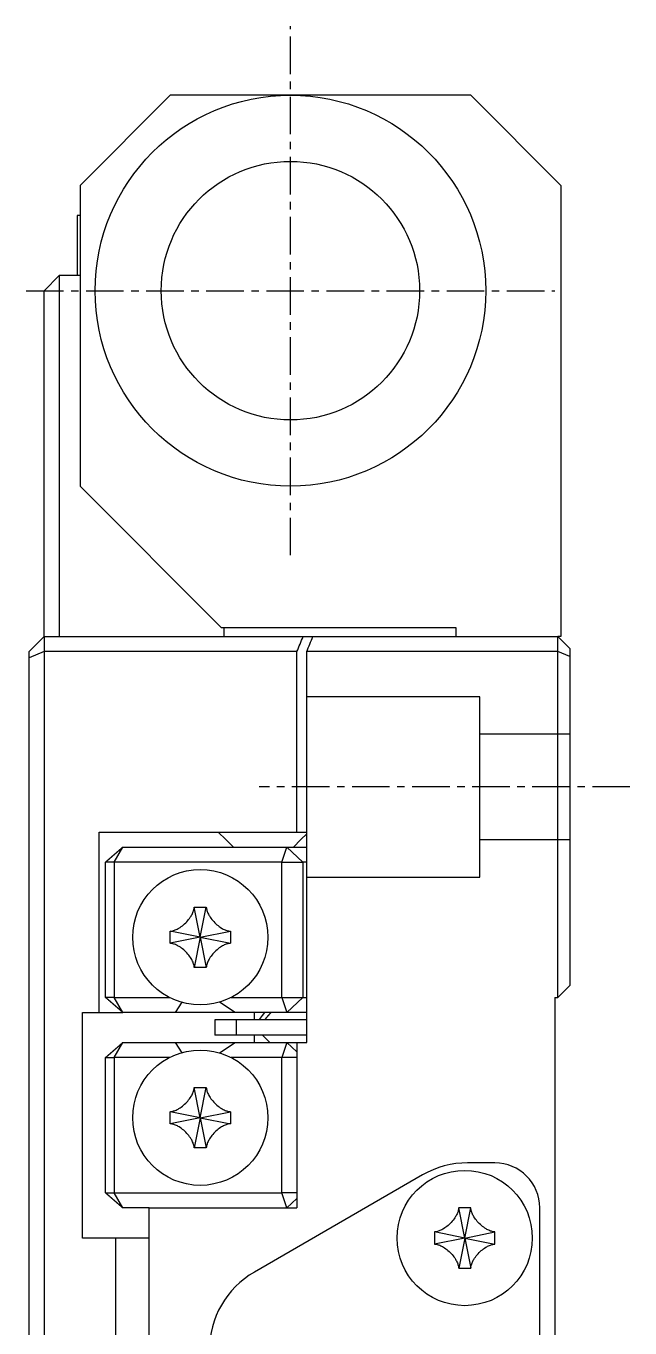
# Model space of a CAD drawing. Extents: x 67 to 419, y 49 to 289.
# Drawn here: x 261.07 to 281.17, y 165.01 to 208.3 of the extents above; entities that cross this region are included whole.
import ezdxf

# ---------------------------------------------------------------- set-up
doc = ezdxf.new("R2010")
doc.units = 0
doc.linetypes.add('CENTER', pattern=[2, 1.25, -0.25, 0.25, -0.25])
doc.layers.get('0').update_dxf_attribs({"linetype": 'CONTINUOUS'})
doc.layers.add('CENTER', color=1, linetype='CENTER')

msp = doc.modelspace()

# ---------------------------------------------------------------- linework, layer by layer
at = {"color": 7, "linetype": 'CONTINUOUS'}
for p, q in [((262.874, 202.999), (265.874, 205.999)), ((269.874, 205.999), (265.874, 205.999)), ((275.874, 205.999), (269.874, 205.999)), ((275.874, 205.999), (278.874, 202.999)), ((262.874, 202.999), (262.874, 192.999)), ((278.874, 202.999), (278.874, 187.999)), ((262.774, 201.999), (262.774, 199.999)), ((262.874, 201.999), (262.774, 201.999)), ((262.174, 199.999), (261.674, 199.499)), ((262.174, 199.999), (262.174, 187.999)), ((262.874, 199.999), (262.174, 199.999)), ((261.674, 187.999), (261.674, 199.499)), ((267.574, 188.299), (262.874, 192.999)), ((261.674, 187.999), (261.174, 187.499)), ((261.674, 187.999), (270.299, 187.999)), ((261.674, 187.999), (261.674, 187.499)), ((267.574, 188.299), (275.374, 188.299)), ((267.674, 187.999), (267.674, 188.299)), ((270.299, 187.999), (270.624, 187.999)), ((270.624, 187.999), (278.774, 187.999)), ((275.374, 188.299), (275.374, 187.999)), ((279.174, 187.599), (278.774, 187.999)), ((278.774, 187.499), (278.774, 187.999)), ((278.874, 187.999), (278.774, 187.999)), ((261.174, 187.292), (261.174, 187.499)), ((261.674, 187.499), (261.174, 187.292)), ((261.674, 187.499), (261.674, 138.499)), ((270.09, 187.499), (261.674, 187.499)), ((270.09, 181.499), (270.09, 187.499)), ((278.774, 187.499), (270.415, 187.499)), ((270.415, 174.499), (270.415, 187.499)), ((278.774, 175.999), (278.774, 187.499)), ((279.174, 187.333), (278.774, 187.499)), ((279.174, 187.599), (279.174, 187.333)), ((261.174, 138.706), (261.174, 187.292)), ((279.174, 187.333), (279.174, 176.399)), ((263.51, 175.499), (263.51, 181.499)), ((263.51, 181.499), (270.09, 181.499)), ((267.474, 181.499), (267.724, 181.249)), ((270.09, 181.499), (270.415, 181.499)), ((270.224, 181.249), (270.415, 181.44)), ((270.4, 181.425), (270.415, 181.41)), ((264.007, 180.499), (264.297, 180.999)), ((264.297, 180.999), (269.758, 180.999)), ((267.724, 181.249), (267.974, 180.999)), ((269.587, 180.499), (269.758, 180.999)), ((269.758, 180.999), (270.415, 180.999)), ((270.285, 180.499), (269.758, 180.999)), ((269.974, 180.999), (270.224, 181.249)), ((263.722, 175.999), (263.722, 180.499)), ((264.007, 180.499), (263.722, 180.499)), ((269.587, 180.499), (264.007, 180.499)), ((264.007, 180.499), (264.007, 175.999)), ((269.587, 180.499), (270.285, 180.499)), ((269.587, 175.999), (269.587, 180.499)), ((270.415, 180.499), (270.285, 180.499)), ((270.285, 180.499), (270.285, 175.999)), ((266.6, 178.761), (266.615, 178.792)), ((266.615, 178.792), (266.629, 178.824)), ((266.629, 178.824), (266.64, 178.852)), ((266.64, 178.852), (266.65, 178.881)), ((266.65, 178.881), (266.658, 178.91)), ((266.658, 178.91), (266.664, 178.932)), ((266.664, 178.932), (266.668, 178.955)), ((266.668, 178.955), (266.672, 178.977)), ((266.672, 178.977), (266.674, 179)), ((266.674, 179), (266.811, 179.005)), ((266.874, 177.999), (266.674, 179)), ((266.811, 179.005), (266.943, 179.005)), ((266.874, 177.999), (267.075, 179)), ((266.943, 179.005), (267.075, 179)), ((267.075, 179), (267.078, 178.971)), ((267.078, 178.971), (267.083, 178.943)), ((267.083, 178.943), (267.089, 178.914)), ((267.089, 178.914), (267.097, 178.885)), ((267.097, 178.885), (267.107, 178.857)), ((267.107, 178.857), (267.117, 178.83)), ((267.117, 178.83), (267.13, 178.799)), ((267.13, 178.799), (267.145, 178.768)), ((266.242, 178.354), (266.279, 178.382)), ((266.279, 178.382), (266.317, 178.413)), ((266.317, 178.413), (266.354, 178.445)), ((266.354, 178.445), (266.389, 178.479)), ((266.389, 178.479), (266.423, 178.515)), ((266.423, 178.515), (266.456, 178.551)), ((266.456, 178.551), (266.487, 178.589)), ((266.487, 178.589), (266.515, 178.625)), ((266.515, 178.625), (266.541, 178.662)), ((266.541, 178.662), (266.566, 178.701)), ((266.566, 178.701), (266.584, 178.731)), ((266.584, 178.731), (266.6, 178.761)), ((267.145, 178.768), (267.161, 178.738)), ((267.161, 178.738), (267.178, 178.709)), ((267.178, 178.709), (267.203, 178.67)), ((267.203, 178.67), (267.229, 178.631)), ((267.229, 178.631), (267.258, 178.594)), ((267.258, 178.594), (267.289, 178.556)), ((267.289, 178.556), (267.321, 178.519)), ((267.321, 178.519), (267.355, 178.484)), ((267.355, 178.484), (267.39, 178.45)), ((267.39, 178.45), (267.427, 178.417)), ((267.427, 178.417), (267.465, 178.386)), ((267.465, 178.386), (267.501, 178.358)), ((265.868, 178.067), (265.873, 178.199)), ((265.868, 177.936), (265.868, 178.067)), ((265.873, 177.798), (265.868, 177.936)), ((265.873, 178.199), (265.902, 178.202)), ((266.874, 177.999), (265.873, 178.199)), ((266.874, 177.999), (265.873, 177.798)), ((265.902, 178.202), (265.931, 178.207)), ((265.931, 178.207), (265.959, 178.214)), ((265.959, 178.214), (265.988, 178.222)), ((265.988, 178.222), (266.016, 178.231)), ((266.016, 178.231), (266.043, 178.241)), ((266.043, 178.241), (266.074, 178.255)), ((266.074, 178.255), (266.105, 178.269)), ((266.105, 178.269), (266.135, 178.285)), ((266.135, 178.285), (266.164, 178.302)), ((266.164, 178.302), (266.203, 178.327)), ((266.203, 178.327), (266.242, 178.354)), ((266.874, 177.999), (266.674, 176.997)), ((266.874, 177.999), (267.876, 178.199)), ((266.874, 177.999), (267.876, 177.798)), ((266.874, 177.999), (267.075, 176.997)), ((267.501, 178.358), (267.538, 178.332)), ((267.538, 178.332), (267.576, 178.307)), ((267.576, 178.307), (267.606, 178.289)), ((267.606, 178.289), (267.637, 178.273)), ((267.637, 178.273), (267.668, 178.258)), ((267.668, 178.258), (267.7, 178.244)), ((267.7, 178.244), (267.728, 178.233)), ((267.728, 178.233), (267.757, 178.223)), ((267.757, 178.223), (267.785, 178.215)), ((267.785, 178.215), (267.808, 178.209)), ((267.808, 178.209), (267.83, 178.205)), ((267.83, 178.205), (267.853, 178.201)), ((267.853, 178.201), (267.876, 178.199)), ((267.876, 178.199), (267.881, 178.062)), ((267.881, 177.93), (267.876, 177.798)), ((267.881, 178.062), (267.881, 177.93)), ((265.896, 177.796), (265.873, 177.798)), ((265.918, 177.793), (265.896, 177.796)), ((265.941, 177.788), (265.918, 177.793)), ((265.963, 177.783), (265.941, 177.788)), ((265.992, 177.774), (265.963, 177.783)), ((266.021, 177.765), (265.992, 177.774)), ((266.049, 177.754), (266.021, 177.765)), ((266.081, 177.74), (266.049, 177.754)), ((266.112, 177.724), (266.081, 177.74)), ((266.142, 177.708), (266.112, 177.724)), ((266.172, 177.69), (266.142, 177.708)), ((266.211, 177.666), (266.172, 177.69)), ((266.248, 177.639), (266.211, 177.666)), ((266.284, 177.611), (266.248, 177.639)), ((266.322, 177.58), (266.284, 177.611)), ((266.358, 177.548), (266.322, 177.58)), ((266.394, 177.513), (266.358, 177.548)), ((266.428, 177.478), (266.394, 177.513)), ((267.36, 177.518), (267.325, 177.483)), ((267.395, 177.552), (267.36, 177.518)), ((267.432, 177.584), (267.395, 177.552)), ((267.47, 177.615), (267.432, 177.584)), ((267.507, 177.644), (267.47, 177.615)), ((267.545, 177.67), (267.507, 177.644)), ((267.585, 177.695), (267.545, 177.67)), ((267.614, 177.712), (267.585, 177.695)), ((267.644, 177.728), (267.614, 177.712)), ((267.674, 177.743), (267.644, 177.728)), ((267.705, 177.756), (267.674, 177.743)), ((267.733, 177.767), (267.705, 177.756)), ((267.761, 177.776), (267.733, 177.767)), ((267.79, 177.784), (267.761, 177.776)), ((267.818, 177.79), (267.79, 177.784)), ((267.847, 177.795), (267.818, 177.79)), ((267.876, 177.798), (267.847, 177.795)), ((266.46, 177.441), (266.428, 177.478)), ((266.491, 177.404), (266.46, 177.441)), ((266.519, 177.366), (266.491, 177.404)), ((266.546, 177.328), (266.519, 177.366)), ((266.571, 177.288), (266.546, 177.328)), ((266.588, 177.259), (266.571, 177.288)), ((266.604, 177.229), (266.588, 177.259)), ((266.618, 177.199), (266.604, 177.229)), ((266.632, 177.168), (266.618, 177.199)), ((266.642, 177.14), (266.632, 177.168)), ((266.652, 177.112), (266.642, 177.14)), ((266.66, 177.083), (266.652, 177.112)), ((266.666, 177.055), (266.66, 177.083)), ((267.085, 177.065), (267.08, 177.043)), ((267.09, 177.088), (267.085, 177.065)), ((267.099, 177.117), (267.09, 177.088)), ((267.108, 177.145), (267.099, 177.117)), ((267.119, 177.174), (267.108, 177.145)), ((267.133, 177.205), (267.119, 177.174)), ((267.149, 177.236), (267.133, 177.205)), ((267.165, 177.267), (267.149, 177.236)), ((267.183, 177.297), (267.165, 177.267)), ((267.208, 177.335), (267.183, 177.297)), ((267.234, 177.372), (267.208, 177.335)), ((267.262, 177.409), (267.234, 177.372)), ((267.293, 177.446), (267.262, 177.409)), ((267.325, 177.483), (267.293, 177.446)), ((266.671, 177.026), (266.666, 177.055)), ((266.674, 176.997), (266.671, 177.026)), ((266.806, 176.992), (266.674, 176.997)), ((266.937, 176.992), (266.806, 176.992)), ((267.075, 176.997), (266.937, 176.992)), ((267.077, 177.02), (267.075, 176.997)), ((267.08, 177.043), (267.077, 177.02)), ((278.774, 175.999), (279.174, 176.399)), ((264.007, 175.999), (263.722, 175.999)), ((264.297, 175.499), (264.007, 175.999)), ((264.007, 175.999), (265.844, 175.999)), ((266.257, 175.836), (266.038, 175.499)), ((268.035, 175.499), (267.511, 175.842)), ((267.905, 175.999), (269.587, 175.999)), ((269.587, 175.999), (269.758, 175.499)), ((269.587, 175.999), (270.285, 175.999)), ((269.758, 175.499), (270.285, 175.999)), ((270.285, 175.999), (270.415, 175.999)), ((278.674, 175.999), (278.674, 149.999)), ((278.674, 175.999), (278.774, 175.999)), ((262.955, 167.999), (262.955, 175.499)), ((262.955, 175.499), (263.51, 175.499)), ((263.51, 175.499), (264.297, 175.499)), ((266.038, 175.499), (264.297, 175.499)), ((268.035, 175.499), (266.038, 175.499)), ((269.758, 175.499), (268.035, 175.499)), ((268.674, 175.249), (268.674, 175.499)), ((268.936, 175.4), (268.872, 175.31)), ((269.014, 175.499), (268.936, 175.4)), ((270.415, 175.499), (269.758, 175.499)), ((268.066, 175.249), (267.359, 175.249)), ((267.359, 175.249), (267.359, 174.749)), ((270.415, 175.249), (268.066, 175.249)), ((268.872, 175.31), (268.834, 175.249)), ((264.007, 173.999), (264.297, 174.499)), ((264.297, 174.499), (266.038, 174.499)), ((266.038, 174.499), (268.035, 174.499)), ((266.038, 174.499), (266.257, 174.161)), ((268.066, 174.749), (267.359, 174.749)), ((267.511, 174.156), (268.035, 174.499)), ((268.035, 174.499), (269.758, 174.499)), ((270.415, 174.749), (268.066, 174.749)), ((268.674, 174.499), (268.674, 174.749)), ((268.947, 174.749), (269.188, 174.499)), ((269.758, 174.499), (269.587, 173.999)), ((269.758, 174.499), (270.09, 174.499)), ((270.09, 174.184), (269.758, 174.499)), ((270.09, 174.499), (270.415, 174.499)), ((270.09, 174.499), (270.09, 168.999)), ((263.722, 169.499), (263.722, 173.999)), ((263.722, 173.999), (264.007, 173.999)), ((264.007, 173.999), (264.007, 169.499)), ((265.844, 173.999), (264.007, 173.999)), ((269.587, 173.999), (267.905, 173.999)), ((270.09, 173.999), (269.587, 173.999)), ((269.587, 169.499), (269.587, 173.999)), ((266.584, 172.731), (266.6, 172.761)), ((266.6, 172.761), (266.615, 172.792)), ((266.615, 172.792), (266.629, 172.824)), ((266.629, 172.824), (266.64, 172.852)), ((266.64, 172.852), (266.65, 172.881)), ((266.65, 172.881), (266.658, 172.91)), ((266.658, 172.91), (266.664, 172.932)), ((266.664, 172.932), (266.668, 172.955)), ((266.668, 172.955), (266.672, 172.977)), ((266.672, 172.977), (266.674, 173)), ((266.674, 173), (266.811, 173.005)), ((266.874, 171.999), (266.674, 173)), ((266.811, 173.005), (266.943, 173.005)), ((266.874, 171.999), (267.075, 173)), ((266.943, 173.005), (267.075, 173)), ((267.075, 173), (267.078, 172.971)), ((267.078, 172.971), (267.083, 172.943)), ((267.083, 172.943), (267.089, 172.914)), ((267.089, 172.914), (267.097, 172.885)), ((267.097, 172.885), (267.107, 172.857)), ((267.107, 172.857), (267.117, 172.83)), ((267.117, 172.83), (267.13, 172.799)), ((267.13, 172.799), (267.145, 172.768)), ((267.145, 172.768), (267.161, 172.738)), ((267.161, 172.738), (267.178, 172.709)), ((266.135, 172.285), (266.164, 172.302)), ((266.164, 172.302), (266.203, 172.327)), ((266.203, 172.327), (266.242, 172.354)), ((266.242, 172.354), (266.279, 172.382)), ((266.279, 172.382), (266.317, 172.413)), ((266.317, 172.413), (266.354, 172.445)), ((266.354, 172.445), (266.389, 172.479)), ((266.389, 172.479), (266.423, 172.515)), ((266.423, 172.515), (266.456, 172.551)), ((266.456, 172.551), (266.487, 172.589)), ((266.487, 172.589), (266.515, 172.625)), ((266.515, 172.625), (266.541, 172.662)), ((266.541, 172.662), (266.566, 172.701)), ((266.566, 172.701), (266.584, 172.731)), ((267.178, 172.709), (267.203, 172.67)), ((267.203, 172.67), (267.229, 172.631)), ((267.229, 172.631), (267.258, 172.594)), ((267.258, 172.594), (267.289, 172.556)), ((267.289, 172.556), (267.321, 172.519)), ((267.321, 172.519), (267.355, 172.484)), ((267.355, 172.484), (267.39, 172.45)), ((267.39, 172.45), (267.427, 172.417)), ((267.427, 172.417), (267.465, 172.386)), ((267.465, 172.386), (267.501, 172.358)), ((267.501, 172.358), (267.538, 172.332)), ((267.538, 172.332), (267.576, 172.307)), ((267.576, 172.307), (267.606, 172.289)), ((265.868, 172.067), (265.873, 172.199)), ((265.868, 171.936), (265.868, 172.067)), ((265.873, 171.798), (265.868, 171.936)), ((265.873, 172.199), (265.902, 172.202)), ((266.874, 171.999), (265.873, 172.199)), ((266.874, 171.999), (265.873, 171.798)), ((265.902, 172.202), (265.931, 172.207)), ((265.931, 172.207), (265.959, 172.214)), ((265.959, 172.214), (265.988, 172.222)), ((265.988, 172.222), (266.016, 172.231)), ((266.016, 172.231), (266.043, 172.241)), ((266.043, 172.241), (266.074, 172.255)), ((266.074, 172.255), (266.105, 172.269)), ((266.105, 172.269), (266.135, 172.285)), ((266.874, 171.999), (266.674, 170.997)), ((266.874, 171.999), (267.876, 172.199)), ((266.874, 171.999), (267.876, 171.798)), ((266.874, 171.999), (267.075, 170.997)), ((267.606, 172.289), (267.637, 172.273)), ((267.637, 172.273), (267.668, 172.258)), ((267.668, 172.258), (267.7, 172.244)), ((267.7, 172.244), (267.728, 172.233)), ((267.728, 172.233), (267.757, 172.223)), ((267.757, 172.223), (267.785, 172.215)), ((267.785, 172.215), (267.808, 172.209)), ((267.808, 172.209), (267.83, 172.205)), ((267.83, 172.205), (267.853, 172.201)), ((267.853, 172.201), (267.876, 172.199)), ((267.876, 172.199), (267.881, 172.062)), ((267.881, 171.93), (267.876, 171.798)), ((267.881, 172.062), (267.881, 171.93)), ((265.896, 171.796), (265.873, 171.798)), ((265.918, 171.793), (265.896, 171.796)), ((265.941, 171.788), (265.918, 171.793)), ((265.963, 171.783), (265.941, 171.788)), ((265.992, 171.774), (265.963, 171.783)), ((266.021, 171.765), (265.992, 171.774)), ((266.049, 171.754), (266.021, 171.765)), ((266.081, 171.74), (266.049, 171.754)), ((266.112, 171.724), (266.081, 171.74)), ((266.142, 171.708), (266.112, 171.724)), ((266.172, 171.69), (266.142, 171.708)), ((266.211, 171.666), (266.172, 171.69)), ((266.248, 171.639), (266.211, 171.666)), ((266.284, 171.611), (266.248, 171.639)), ((266.322, 171.58), (266.284, 171.611)), ((266.358, 171.548), (266.322, 171.58)), ((266.394, 171.513), (266.358, 171.548)), ((266.428, 171.478), (266.394, 171.513)), ((266.46, 171.441), (266.428, 171.478)), ((266.491, 171.404), (266.46, 171.441)), ((267.293, 171.446), (267.262, 171.409)), ((267.325, 171.483), (267.293, 171.446)), ((267.36, 171.518), (267.325, 171.483)), ((267.395, 171.552), (267.36, 171.518)), ((267.432, 171.584), (267.395, 171.552)), ((267.47, 171.615), (267.432, 171.584)), ((267.507, 171.644), (267.47, 171.615)), ((267.545, 171.67), (267.507, 171.644)), ((267.585, 171.695), (267.545, 171.67)), ((267.614, 171.712), (267.585, 171.695)), ((267.644, 171.728), (267.614, 171.712)), ((267.674, 171.743), (267.644, 171.728)), ((267.705, 171.756), (267.674, 171.743)), ((267.733, 171.767), (267.705, 171.756)), ((267.761, 171.776), (267.733, 171.767)), ((267.79, 171.784), (267.761, 171.776)), ((267.818, 171.79), (267.79, 171.784)), ((267.847, 171.795), (267.818, 171.79)), ((267.876, 171.798), (267.847, 171.795)), ((266.519, 171.366), (266.491, 171.404)), ((266.546, 171.328), (266.519, 171.366)), ((266.571, 171.288), (266.546, 171.328)), ((266.588, 171.259), (266.571, 171.288)), ((266.604, 171.229), (266.588, 171.259)), ((266.618, 171.199), (266.604, 171.229)), ((266.632, 171.168), (266.618, 171.199)), ((266.642, 171.14), (266.632, 171.168)), ((266.652, 171.112), (266.642, 171.14)), ((266.66, 171.083), (266.652, 171.112)), ((266.666, 171.055), (266.66, 171.083)), ((266.671, 171.026), (266.666, 171.055)), ((266.674, 170.997), (266.671, 171.026)), ((267.077, 171.02), (267.075, 170.997)), ((267.08, 171.043), (267.077, 171.02)), ((267.085, 171.065), (267.08, 171.043)), ((267.09, 171.088), (267.085, 171.065)), ((267.099, 171.117), (267.09, 171.088)), ((267.108, 171.145), (267.099, 171.117)), ((267.119, 171.174), (267.108, 171.145)), ((267.133, 171.205), (267.119, 171.174)), ((267.149, 171.236), (267.133, 171.205)), ((267.165, 171.267), (267.149, 171.236)), ((267.183, 171.297), (267.165, 171.267)), ((267.208, 171.335), (267.183, 171.297)), ((267.234, 171.372), (267.208, 171.335)), ((267.262, 171.409), (267.234, 171.372)), ((266.806, 170.992), (266.674, 170.997)), ((266.937, 170.992), (266.806, 170.992)), ((267.075, 170.997), (266.937, 170.992)), ((276.674, 170.499), (275.772, 170.499)), ((274.272, 170.097), (268.674, 166.865)), ((263.722, 169.499), (264.007, 169.499)), ((264.007, 169.499), (269.587, 169.499)), ((264.297, 168.999), (264.007, 169.499)), ((269.758, 168.999), (269.587, 169.499)), ((270.09, 169.499), (269.587, 169.499)), ((269.758, 168.999), (270.09, 169.313)), ((265.174, 168.999), (264.297, 168.999)), ((265.174, 156.999), (265.174, 168.999)), ((265.174, 168.999), (270.09, 168.999)), ((275.442, 168.857), (275.432, 168.83)), ((275.452, 168.885), (275.442, 168.857)), ((275.46, 168.914), (275.452, 168.885)), ((275.466, 168.943), (275.46, 168.914)), ((275.471, 168.971), (275.466, 168.943)), ((275.474, 169), (275.471, 168.971)), ((275.606, 169.005), (275.474, 169)), ((275.674, 167.999), (275.474, 169)), ((275.737, 169.005), (275.606, 169.005)), ((275.674, 167.999), (275.875, 169)), ((275.875, 169), (275.737, 169.005)), ((275.877, 168.977), (275.875, 169)), ((275.88, 168.955), (275.877, 168.977)), ((275.885, 168.932), (275.88, 168.955)), ((275.89, 168.91), (275.885, 168.932)), ((275.899, 168.881), (275.89, 168.91)), ((275.908, 168.852), (275.899, 168.881)), ((275.919, 168.824), (275.908, 168.852)), ((278.174, 156.999), (278.174, 168.999)), ((275.122, 168.417), (275.084, 168.386)), ((275.158, 168.45), (275.122, 168.417)), ((275.194, 168.484), (275.158, 168.45)), ((275.228, 168.519), (275.194, 168.484)), ((275.26, 168.556), (275.228, 168.519)), ((275.291, 168.594), (275.26, 168.556)), ((275.319, 168.631), (275.291, 168.594)), ((275.346, 168.67), (275.319, 168.631)), ((275.371, 168.709), (275.346, 168.67)), ((275.388, 168.738), (275.371, 168.709)), ((275.404, 168.768), (275.388, 168.738)), ((275.418, 168.799), (275.404, 168.768)), ((275.432, 168.83), (275.418, 168.799)), ((275.933, 168.792), (275.919, 168.824)), ((275.949, 168.761), (275.933, 168.792)), ((275.965, 168.731), (275.949, 168.761)), ((275.983, 168.701), (275.965, 168.731)), ((276.008, 168.662), (275.983, 168.701)), ((276.034, 168.625), (276.008, 168.662)), ((276.062, 168.589), (276.034, 168.625)), ((276.093, 168.551), (276.062, 168.589)), ((276.125, 168.515), (276.093, 168.551)), ((276.16, 168.479), (276.125, 168.515)), ((276.195, 168.445), (276.16, 168.479)), ((276.232, 168.413), (276.195, 168.445)), ((276.27, 168.382), (276.232, 168.413)), ((264.063, 167.999), (262.955, 167.999)), ((264.063, 157.999), (264.063, 167.999)), ((265.174, 167.999), (264.063, 167.999)), ((274.673, 168.199), (274.668, 168.062)), ((274.668, 168.062), (274.668, 167.93)), ((274.696, 168.201), (274.673, 168.199)), ((275.674, 167.999), (274.673, 168.199)), ((275.674, 167.999), (274.673, 167.798)), ((274.718, 168.205), (274.696, 168.201)), ((274.741, 168.209), (274.718, 168.205)), ((274.763, 168.215), (274.741, 168.209)), ((274.792, 168.223), (274.763, 168.215)), ((274.821, 168.233), (274.792, 168.223)), ((274.849, 168.244), (274.821, 168.233)), ((274.881, 168.258), (274.849, 168.244)), ((274.912, 168.273), (274.881, 168.258)), ((274.942, 168.289), (274.912, 168.273)), ((274.972, 168.307), (274.942, 168.289)), ((275.011, 168.332), (274.972, 168.307)), ((275.048, 168.358), (275.011, 168.332)), ((275.084, 168.386), (275.048, 168.358)), ((275.674, 167.999), (275.474, 166.997)), ((275.674, 167.999), (276.676, 168.199)), ((275.674, 167.999), (276.676, 167.798)), ((275.674, 167.999), (275.875, 166.997)), ((276.307, 168.354), (276.27, 168.382)), ((276.345, 168.327), (276.307, 168.354)), ((276.385, 168.302), (276.345, 168.327)), ((276.414, 168.285), (276.385, 168.302)), ((276.444, 168.269), (276.414, 168.285)), ((276.474, 168.255), (276.444, 168.269)), ((276.505, 168.241), (276.474, 168.255)), ((276.533, 168.231), (276.505, 168.241)), ((276.561, 168.222), (276.533, 168.231)), ((276.59, 168.214), (276.561, 168.222)), ((276.618, 168.207), (276.59, 168.214)), ((276.647, 168.202), (276.618, 168.207)), ((276.676, 168.199), (276.647, 168.202)), ((276.681, 168.067), (276.676, 168.199)), ((276.681, 167.936), (276.681, 168.067)), ((274.668, 167.93), (274.673, 167.798)), ((274.673, 167.798), (274.702, 167.795)), ((274.702, 167.795), (274.731, 167.79)), ((274.731, 167.79), (274.759, 167.784)), ((274.759, 167.784), (274.788, 167.776)), ((274.788, 167.776), (274.816, 167.767)), ((274.816, 167.767), (274.843, 167.756)), ((274.843, 167.756), (274.874, 167.743)), ((274.874, 167.743), (274.905, 167.728)), ((274.905, 167.728), (274.935, 167.712)), ((274.935, 167.712), (274.964, 167.695)), ((274.964, 167.695), (275.003, 167.67)), ((275.003, 167.67), (275.042, 167.644)), ((275.042, 167.644), (275.079, 167.615)), ((275.079, 167.615), (275.117, 167.584)), ((275.117, 167.584), (275.154, 167.552)), ((275.154, 167.552), (275.189, 167.518)), ((276.155, 167.513), (276.19, 167.548)), ((276.19, 167.548), (276.227, 167.58)), ((276.227, 167.58), (276.265, 167.611)), ((276.265, 167.611), (276.301, 167.639)), ((276.301, 167.639), (276.338, 167.666)), ((276.338, 167.666), (276.376, 167.69)), ((276.376, 167.69), (276.406, 167.708)), ((276.406, 167.708), (276.437, 167.724)), ((276.437, 167.724), (276.468, 167.74)), ((276.468, 167.74), (276.5, 167.754)), ((276.5, 167.754), (276.528, 167.765)), ((276.528, 167.765), (276.557, 167.774)), ((276.557, 167.774), (276.585, 167.783)), ((276.585, 167.783), (276.608, 167.788)), ((276.608, 167.788), (276.63, 167.793)), ((276.63, 167.793), (276.653, 167.796)), ((276.653, 167.796), (276.676, 167.798)), ((276.676, 167.798), (276.681, 167.936)), ((275.189, 167.518), (275.223, 167.483)), ((275.223, 167.483), (275.256, 167.446)), ((275.256, 167.446), (275.287, 167.409)), ((275.287, 167.409), (275.315, 167.372)), ((275.315, 167.372), (275.341, 167.335)), ((275.341, 167.335), (275.366, 167.297)), ((275.366, 167.297), (275.384, 167.267)), ((275.384, 167.267), (275.4, 167.236)), ((275.4, 167.236), (275.415, 167.205)), ((275.415, 167.205), (275.429, 167.174)), ((275.429, 167.174), (275.44, 167.145)), ((275.44, 167.145), (275.45, 167.117)), ((275.45, 167.117), (275.458, 167.088)), ((275.889, 167.083), (275.897, 167.112)), ((275.897, 167.112), (275.907, 167.14)), ((275.907, 167.14), (275.917, 167.168)), ((275.917, 167.168), (275.93, 167.199)), ((275.93, 167.199), (275.945, 167.229)), ((275.945, 167.229), (275.961, 167.259)), ((275.961, 167.259), (275.978, 167.288)), ((275.978, 167.288), (276.003, 167.328)), ((276.003, 167.328), (276.029, 167.366)), ((276.029, 167.366), (276.058, 167.404)), ((276.058, 167.404), (276.089, 167.441)), ((276.089, 167.441), (276.121, 167.478)), ((276.121, 167.478), (276.155, 167.513)), ((275.458, 167.088), (275.464, 167.065)), ((275.464, 167.065), (275.468, 167.043)), ((275.468, 167.043), (275.472, 167.02)), ((275.472, 167.02), (275.474, 166.997)), ((275.474, 166.997), (275.611, 166.992)), ((275.611, 166.992), (275.743, 166.992)), ((275.743, 166.992), (275.875, 166.997)), ((275.875, 166.997), (275.878, 167.026)), ((275.878, 167.026), (275.883, 167.055)), ((275.883, 167.055), (275.889, 167.083))]:
    msp.add_line(p, q, dxfattribs=at)
at = {"color": 3, "linetype": 'CONTINUOUS'}
for p, q in [((276.174, 185.999), (270.415, 185.999)), ((276.174, 179.999), (276.174, 185.999)), ((279.174, 184.749), (276.174, 184.749)), ((276.174, 181.249), (279.174, 181.249)), ((270.415, 179.999), (276.174, 179.999)), ((268.066, 175.249), (268.066, 174.749))]:
    msp.add_line(p, q, dxfattribs=at)
at = {"color": 7, "linetype": 'CONTINUOUS'}
for points in [[(263.722, 180.499, 0), (263.726, 180.503, 0), (263.731, 180.507, 0), (263.735, 180.51, 0), (263.74, 180.514, 0), (263.744, 180.518, 0), (263.749, 180.522, 0), (263.753, 180.526, 0), (263.758, 180.53, 0), (263.762, 180.534, 0), (263.767, 180.538, 0), (263.771, 180.542, 0), (263.776, 180.546, 0), (263.78, 180.549, 0), (263.785, 180.553, 0), (263.789, 180.557, 0), (263.794, 180.561, 0), (263.798, 180.565, 0), (263.802, 180.569, 0), (263.807, 180.573, 0), (263.811, 180.577, 0), (263.816, 180.581, 0), (263.82, 180.585, 0), (263.825, 180.588, 0), (263.829, 180.592, 0), (263.834, 180.596, 0), (263.838, 180.6, 0), (263.843, 180.604, 0), (263.847, 180.608, 0), (263.852, 180.612, 0), (263.856, 180.616, 0), (263.861, 180.62, 0), (263.865, 180.624, 0), (263.87, 180.627, 0), (263.874, 180.631, 0), (263.879, 180.635, 0), (263.883, 180.639, 0), (263.888, 180.643, 0), (263.892, 180.647, 0), (263.897, 180.651, 0), (263.901, 180.655, 0), (263.906, 180.659, 0), (263.91, 180.663, 0), (263.915, 180.666, 0), (263.919, 180.67, 0), (263.924, 180.674, 0), (263.928, 180.678, 0), (263.933, 180.682, 0), (263.937, 180.686, 0), (263.942, 180.69, 0), (263.946, 180.694, 0), (263.951, 180.698, 0), (263.955, 180.702, 0), (263.96, 180.705, 0), (263.964, 180.709, 0), (263.969, 180.713, 0), (263.973, 180.717, 0), (263.978, 180.721, 0), (263.982, 180.725, 0), (263.987, 180.729, 0), (263.991, 180.733, 0), (263.996, 180.737, 0), (264, 180.741, 0), (264.004, 180.745, 0), (264.009, 180.748, 0), (264.013, 180.752, 0), (264.018, 180.756, 0), (264.022, 180.76, 0), (264.027, 180.764, 0), (264.031, 180.768, 0), (264.036, 180.772, 0), (264.04, 180.776, 0), (264.045, 180.78, 0), (264.049, 180.784, 0), (264.054, 180.788, 0), (264.058, 180.791, 0), (264.063, 180.795, 0), (264.067, 180.799, 0), (264.072, 180.803, 0), (264.076, 180.807, 0), (264.081, 180.811, 0), (264.085, 180.815, 0), (264.09, 180.819, 0), (264.094, 180.823, 0), (264.099, 180.827, 0), (264.103, 180.831, 0), (264.108, 180.834, 0), (264.112, 180.838, 0), (264.117, 180.842, 0), (264.121, 180.846, 0), (264.126, 180.85, 0), (264.13, 180.854, 0), (264.135, 180.858, 0), (264.139, 180.862, 0), (264.144, 180.866, 0), (264.148, 180.87, 0), (264.153, 180.874, 0), (264.157, 180.877, 0), (264.162, 180.881, 0), (264.166, 180.885, 0), (264.171, 180.889, 0), (264.175, 180.893, 0), (264.18, 180.897, 0), (264.184, 180.901, 0), (264.189, 180.905, 0), (264.193, 180.909, 0), (264.198, 180.913, 0), (264.202, 180.917, 0), (264.207, 180.92, 0), (264.211, 180.924, 0), (264.216, 180.928, 0), (264.22, 180.932, 0), (264.225, 180.936, 0), (264.229, 180.94, 0), (264.234, 180.944, 0), (264.238, 180.948, 0), (264.243, 180.952, 0), (264.247, 180.956, 0), (264.252, 180.96, 0), (264.256, 180.964, 0), (264.261, 180.967, 0), (264.265, 180.971, 0), (264.27, 180.975, 0), (264.274, 180.979, 0), (264.279, 180.983, 0), (264.283, 180.987, 0), (264.288, 180.991, 0), (264.292, 180.995, 0), (264.297, 180.999, 0)], [(264.297, 175.499, 0), (264.292, 175.503, 0), (264.288, 175.506, 0), (264.283, 175.51, 0), (264.279, 175.514, 0), (264.274, 175.518, 0), (264.27, 175.522, 0), (264.265, 175.526, 0), (264.261, 175.53, 0), (264.256, 175.534, 0), (264.252, 175.538, 0), (264.247, 175.542, 0), (264.243, 175.546, 0), (264.238, 175.55, 0), (264.234, 175.553, 0), (264.229, 175.557, 0), (264.225, 175.561, 0), (264.22, 175.565, 0), (264.216, 175.569, 0), (264.211, 175.573, 0), (264.207, 175.577, 0), (264.202, 175.581, 0), (264.198, 175.585, 0), (264.193, 175.589, 0), (264.189, 175.593, 0), (264.184, 175.596, 0), (264.18, 175.6, 0), (264.175, 175.604, 0), (264.171, 175.608, 0), (264.166, 175.612, 0), (264.162, 175.616, 0), (264.157, 175.62, 0), (264.153, 175.624, 0), (264.148, 175.628, 0), (264.144, 175.632, 0), (264.139, 175.636, 0), (264.135, 175.64, 0), (264.13, 175.643, 0), (264.126, 175.647, 0), (264.121, 175.651, 0), (264.117, 175.655, 0), (264.112, 175.659, 0), (264.108, 175.663, 0), (264.103, 175.667, 0), (264.099, 175.671, 0), (264.094, 175.675, 0), (264.09, 175.679, 0), (264.085, 175.683, 0), (264.081, 175.686, 0), (264.076, 175.69, 0), (264.072, 175.694, 0), (264.067, 175.698, 0), (264.063, 175.702, 0), (264.058, 175.706, 0), (264.054, 175.71, 0), (264.049, 175.714, 0), (264.045, 175.718, 0), (264.04, 175.722, 0), (264.036, 175.726, 0), (264.031, 175.729, 0), (264.027, 175.733, 0), (264.022, 175.737, 0), (264.018, 175.741, 0), (264.013, 175.745, 0), (264.009, 175.749, 0), (264.004, 175.753, 0), (264, 175.757, 0), (263.996, 175.761, 0), (263.991, 175.765, 0), (263.987, 175.768, 0), (263.982, 175.772, 0), (263.978, 175.776, 0), (263.973, 175.78, 0), (263.969, 175.784, 0), (263.964, 175.788, 0), (263.96, 175.792, 0), (263.955, 175.796, 0), (263.951, 175.8, 0), (263.946, 175.804, 0), (263.942, 175.808, 0), (263.937, 175.811, 0), (263.933, 175.815, 0), (263.928, 175.819, 0), (263.924, 175.823, 0), (263.919, 175.827, 0), (263.915, 175.831, 0), (263.91, 175.835, 0), (263.906, 175.839, 0), (263.901, 175.843, 0), (263.897, 175.847, 0), (263.892, 175.85, 0), (263.888, 175.854, 0), (263.883, 175.858, 0), (263.879, 175.862, 0), (263.874, 175.866, 0), (263.87, 175.87, 0), (263.865, 175.874, 0), (263.861, 175.878, 0), (263.856, 175.882, 0), (263.852, 175.886, 0), (263.847, 175.889, 0), (263.843, 175.893, 0), (263.838, 175.897, 0), (263.834, 175.901, 0), (263.829, 175.905, 0), (263.825, 175.909, 0), (263.82, 175.913, 0), (263.816, 175.917, 0), (263.811, 175.921, 0), (263.807, 175.925, 0), (263.802, 175.928, 0), (263.798, 175.932, 0), (263.794, 175.936, 0), (263.789, 175.94, 0), (263.785, 175.944, 0), (263.78, 175.948, 0), (263.776, 175.952, 0), (263.771, 175.956, 0), (263.767, 175.96, 0), (263.762, 175.964, 0), (263.758, 175.967, 0), (263.753, 175.971, 0), (263.749, 175.975, 0), (263.744, 175.979, 0), (263.74, 175.983, 0), (263.735, 175.987, 0), (263.731, 175.991, 0), (263.726, 175.995, 0), (263.722, 175.999, 0)], [(263.722, 173.999, 0), (263.726, 174.003, 0), (263.731, 174.007, 0), (263.735, 174.01, 0), (263.74, 174.014, 0), (263.744, 174.018, 0), (263.749, 174.022, 0), (263.753, 174.026, 0), (263.758, 174.03, 0), (263.762, 174.034, 0), (263.767, 174.038, 0), (263.771, 174.042, 0), (263.776, 174.046, 0), (263.78, 174.049, 0), (263.785, 174.053, 0), (263.789, 174.057, 0), (263.794, 174.061, 0), (263.798, 174.065, 0), (263.802, 174.069, 0), (263.807, 174.073, 0), (263.811, 174.077, 0), (263.816, 174.081, 0), (263.82, 174.085, 0), (263.825, 174.088, 0), (263.829, 174.092, 0), (263.834, 174.096, 0), (263.838, 174.1, 0), (263.843, 174.104, 0), (263.847, 174.108, 0), (263.852, 174.112, 0), (263.856, 174.116, 0), (263.861, 174.12, 0), (263.865, 174.124, 0), (263.87, 174.127, 0), (263.874, 174.131, 0), (263.879, 174.135, 0), (263.883, 174.139, 0), (263.888, 174.143, 0), (263.892, 174.147, 0), (263.897, 174.151, 0), (263.901, 174.155, 0), (263.906, 174.159, 0), (263.91, 174.163, 0), (263.915, 174.166, 0), (263.919, 174.17, 0), (263.924, 174.174, 0), (263.928, 174.178, 0), (263.933, 174.182, 0), (263.937, 174.186, 0), (263.942, 174.19, 0), (263.946, 174.194, 0), (263.951, 174.198, 0), (263.955, 174.202, 0), (263.96, 174.205, 0), (263.964, 174.209, 0), (263.969, 174.213, 0), (263.973, 174.217, 0), (263.978, 174.221, 0), (263.982, 174.225, 0), (263.987, 174.229, 0), (263.991, 174.233, 0), (263.996, 174.237, 0), (264, 174.241, 0), (264.004, 174.245, 0), (264.009, 174.248, 0), (264.013, 174.252, 0), (264.018, 174.256, 0), (264.022, 174.26, 0), (264.027, 174.264, 0), (264.031, 174.268, 0), (264.036, 174.272, 0), (264.04, 174.276, 0), (264.045, 174.28, 0), (264.049, 174.284, 0), (264.054, 174.288, 0), (264.058, 174.291, 0), (264.063, 174.295, 0), (264.067, 174.299, 0), (264.072, 174.303, 0), (264.076, 174.307, 0), (264.081, 174.311, 0), (264.085, 174.315, 0), (264.09, 174.319, 0), (264.094, 174.323, 0), (264.099, 174.327, 0), (264.103, 174.331, 0), (264.108, 174.334, 0), (264.112, 174.338, 0), (264.117, 174.342, 0), (264.121, 174.346, 0), (264.126, 174.35, 0), (264.13, 174.354, 0), (264.135, 174.358, 0), (264.139, 174.362, 0), (264.144, 174.366, 0), (264.148, 174.37, 0), (264.153, 174.374, 0), (264.157, 174.377, 0), (264.162, 174.381, 0), (264.166, 174.385, 0), (264.171, 174.389, 0), (264.175, 174.393, 0), (264.18, 174.397, 0), (264.184, 174.401, 0), (264.189, 174.405, 0), (264.193, 174.409, 0), (264.198, 174.413, 0), (264.202, 174.417, 0), (264.207, 174.42, 0), (264.211, 174.424, 0), (264.216, 174.428, 0), (264.22, 174.432, 0), (264.225, 174.436, 0), (264.229, 174.44, 0), (264.234, 174.444, 0), (264.238, 174.448, 0), (264.243, 174.452, 0), (264.247, 174.456, 0), (264.252, 174.46, 0), (264.256, 174.464, 0), (264.261, 174.467, 0), (264.265, 174.471, 0), (264.27, 174.475, 0), (264.274, 174.479, 0), (264.279, 174.483, 0), (264.283, 174.487, 0), (264.288, 174.491, 0), (264.292, 174.495, 0), (264.297, 174.499, 0)], [(264.297, 168.999, 0), (264.292, 169.003, 0), (264.288, 169.006, 0), (264.283, 169.01, 0), (264.279, 169.014, 0), (264.274, 169.018, 0), (264.27, 169.022, 0), (264.265, 169.026, 0), (264.261, 169.03, 0), (264.256, 169.034, 0), (264.252, 169.038, 0), (264.247, 169.042, 0), (264.243, 169.046, 0), (264.238, 169.05, 0), (264.234, 169.053, 0), (264.229, 169.057, 0), (264.225, 169.061, 0), (264.22, 169.065, 0), (264.216, 169.069, 0), (264.211, 169.073, 0), (264.207, 169.077, 0), (264.202, 169.081, 0), (264.198, 169.085, 0), (264.193, 169.089, 0), (264.189, 169.093, 0), (264.184, 169.096, 0), (264.18, 169.1, 0), (264.175, 169.104, 0), (264.171, 169.108, 0), (264.166, 169.112, 0), (264.162, 169.116, 0), (264.157, 169.12, 0), (264.153, 169.124, 0), (264.148, 169.128, 0), (264.144, 169.132, 0), (264.139, 169.136, 0), (264.135, 169.14, 0), (264.13, 169.143, 0), (264.126, 169.147, 0), (264.121, 169.151, 0), (264.117, 169.155, 0), (264.112, 169.159, 0), (264.108, 169.163, 0), (264.103, 169.167, 0), (264.099, 169.171, 0), (264.094, 169.175, 0), (264.09, 169.179, 0), (264.085, 169.183, 0), (264.081, 169.186, 0), (264.076, 169.19, 0), (264.072, 169.194, 0), (264.067, 169.198, 0), (264.063, 169.202, 0), (264.058, 169.206, 0), (264.054, 169.21, 0), (264.049, 169.214, 0), (264.045, 169.218, 0), (264.04, 169.222, 0), (264.036, 169.226, 0), (264.031, 169.229, 0), (264.027, 169.233, 0), (264.022, 169.237, 0), (264.018, 169.241, 0), (264.013, 169.245, 0), (264.009, 169.249, 0), (264.004, 169.253, 0), (264, 169.257, 0), (263.996, 169.261, 0), (263.991, 169.265, 0), (263.987, 169.268, 0), (263.982, 169.272, 0), (263.978, 169.276, 0), (263.973, 169.28, 0), (263.969, 169.284, 0), (263.964, 169.288, 0), (263.96, 169.292, 0), (263.955, 169.296, 0), (263.951, 169.3, 0), (263.946, 169.304, 0), (263.942, 169.308, 0), (263.937, 169.311, 0), (263.933, 169.315, 0), (263.928, 169.319, 0), (263.924, 169.323, 0), (263.919, 169.327, 0), (263.915, 169.331, 0), (263.91, 169.335, 0), (263.906, 169.339, 0), (263.901, 169.343, 0), (263.897, 169.347, 0), (263.892, 169.35, 0), (263.888, 169.354, 0), (263.883, 169.358, 0), (263.879, 169.362, 0), (263.874, 169.366, 0), (263.87, 169.37, 0), (263.865, 169.374, 0), (263.861, 169.378, 0), (263.856, 169.382, 0), (263.852, 169.386, 0), (263.847, 169.389, 0), (263.843, 169.393, 0), (263.838, 169.397, 0), (263.834, 169.401, 0), (263.829, 169.405, 0), (263.825, 169.409, 0), (263.82, 169.413, 0), (263.816, 169.417, 0), (263.811, 169.421, 0), (263.807, 169.425, 0), (263.802, 169.428, 0), (263.798, 169.432, 0), (263.794, 169.436, 0), (263.789, 169.44, 0), (263.785, 169.444, 0), (263.78, 169.448, 0), (263.776, 169.452, 0), (263.771, 169.456, 0), (263.767, 169.46, 0), (263.762, 169.464, 0), (263.758, 169.467, 0), (263.753, 169.471, 0), (263.749, 169.475, 0), (263.744, 169.479, 0), (263.74, 169.483, 0), (263.735, 169.487, 0), (263.731, 169.491, 0), (263.726, 169.495, 0), (263.722, 169.499, 0)]]:
    msp.add_polyline3d(points, dxfattribs=at)
at = {"color": 3, "linetype": 'CONTINUOUS'}
msp.add_polyline3d([(269.228, 175.499, 0), (269.226, 175.497, 0), (269.225, 175.495, 0), (269.223, 175.493, 0), (269.221, 175.491, 0), (269.219, 175.489, 0), (269.217, 175.486, 0), (269.215, 175.484, 0), (269.213, 175.482, 0), (269.211, 175.48, 0), (269.209, 175.478, 0), (269.208, 175.476, 0), (269.206, 175.474, 0), (269.204, 175.472, 0), (269.202, 175.47, 0), (269.2, 175.468, 0), (269.198, 175.466, 0), (269.196, 175.464, 0), (269.195, 175.462, 0), (269.193, 175.46, 0), (269.191, 175.458, 0), (269.189, 175.456, 0), (269.187, 175.454, 0), (269.185, 175.452, 0), (269.184, 175.45, 0), (269.182, 175.448, 0), (269.18, 175.446, 0), (269.178, 175.444, 0), (269.176, 175.442, 0), (269.175, 175.44, 0), (269.173, 175.438, 0), (269.171, 175.436, 0), (269.169, 175.434, 0), (269.167, 175.432, 0), (269.166, 175.43, 0), (269.164, 175.428, 0), (269.162, 175.426, 0), (269.16, 175.424, 0), (269.158, 175.422, 0), (269.157, 175.42, 0), (269.155, 175.418, 0), (269.153, 175.416, 0), (269.151, 175.414, 0), (269.149, 175.412, 0), (269.148, 175.41, 0), (269.146, 175.408, 0), (269.144, 175.406, 0), (269.142, 175.404, 0), (269.141, 175.402, 0), (269.139, 175.4, 0), (269.137, 175.398, 0), (269.135, 175.396, 0), (269.134, 175.394, 0), (269.132, 175.392, 0), (269.13, 175.39, 0), (269.129, 175.388, 0), (269.127, 175.386, 0), (269.125, 175.384, 0), (269.123, 175.382, 0), (269.122, 175.38, 0), (269.12, 175.378, 0), (269.118, 175.376, 0), (269.117, 175.374, 0), (269.115, 175.372, 0), (269.113, 175.37, 0), (269.111, 175.368, 0), (269.11, 175.366, 0), (269.108, 175.364, 0), (269.106, 175.363, 0), (269.105, 175.361, 0), (269.103, 175.359, 0), (269.101, 175.357, 0), (269.1, 175.355, 0), (269.098, 175.353, 0), (269.096, 175.351, 0), (269.095, 175.349, 0), (269.093, 175.347, 0), (269.091, 175.345, 0), (269.09, 175.343, 0), (269.088, 175.341, 0), (269.087, 175.339, 0), (269.085, 175.337, 0), (269.083, 175.335, 0), (269.082, 175.333, 0), (269.08, 175.331, 0), (269.078, 175.33, 0), (269.077, 175.328, 0), (269.075, 175.326, 0), (269.074, 175.324, 0), (269.072, 175.322, 0), (269.07, 175.32, 0), (269.069, 175.318, 0), (269.067, 175.316, 0), (269.066, 175.314, 0), (269.064, 175.312, 0), (269.063, 175.31, 0), (269.061, 175.308, 0), (269.059, 175.307, 0), (269.058, 175.305, 0), (269.056, 175.303, 0), (269.055, 175.301, 0), (269.053, 175.299, 0), (269.052, 175.297, 0), (269.05, 175.295, 0), (269.049, 175.293, 0), (269.047, 175.291, 0), (269.045, 175.29, 0), (269.044, 175.288, 0), (269.042, 175.286, 0), (269.041, 175.284, 0), (269.039, 175.282, 0), (269.038, 175.28, 0), (269.036, 175.278, 0), (269.035, 175.276, 0), (269.033, 175.275, 0), (269.032, 175.273, 0), (269.03, 175.271, 0), (269.029, 175.269, 0), (269.027, 175.267, 0), (269.026, 175.265, 0), (269.025, 175.263, 0), (269.023, 175.262, 0), (269.022, 175.26, 0), (269.02, 175.258, 0), (269.019, 175.256, 0), (269.017, 175.254, 0), (269.016, 175.252, 0), (269.014, 175.251, 0), (269.013, 175.249, 0)], dxfattribs=at)
at = {"color": 7, "linetype": 'CONTINUOUS'}
for centre, radius in [((269.874, 199.499), 6.5), ((269.874, 199.499), 4.3), ((266.874, 177.999), 2.25), ((266.874, 171.999), 2.25), ((275.674, 167.999), 2.25)]:
    msp.add_circle(centre, radius, dxfattribs=at)
for centre, radius, start, end in [((211.174, 212.499), 64, 337.00661, 337.492), ((211.174, 212.499), 64.3, 337.11999, 337.60272), ((275.772, 167.499), 3, 90, 120), ((276.674, 168.999), 1.5, 0, 90), ((270.174, 164.267), 3, 120, 180)]:
    msp.add_arc(centre, radius, start, end, dxfattribs=at)
at = {"layer": 'CENTER', "color": 1, "linetype": 'CENTER'}
for p, q in [((269.874, 190.699), (269.874, 208.299)), ((261.074, 199.499), (278.674, 199.499)), ((281.174, 182.999), (268.839, 182.999))]:
    msp.add_line(p, q, dxfattribs=at)

doc.saveas('drawing.dxf')
